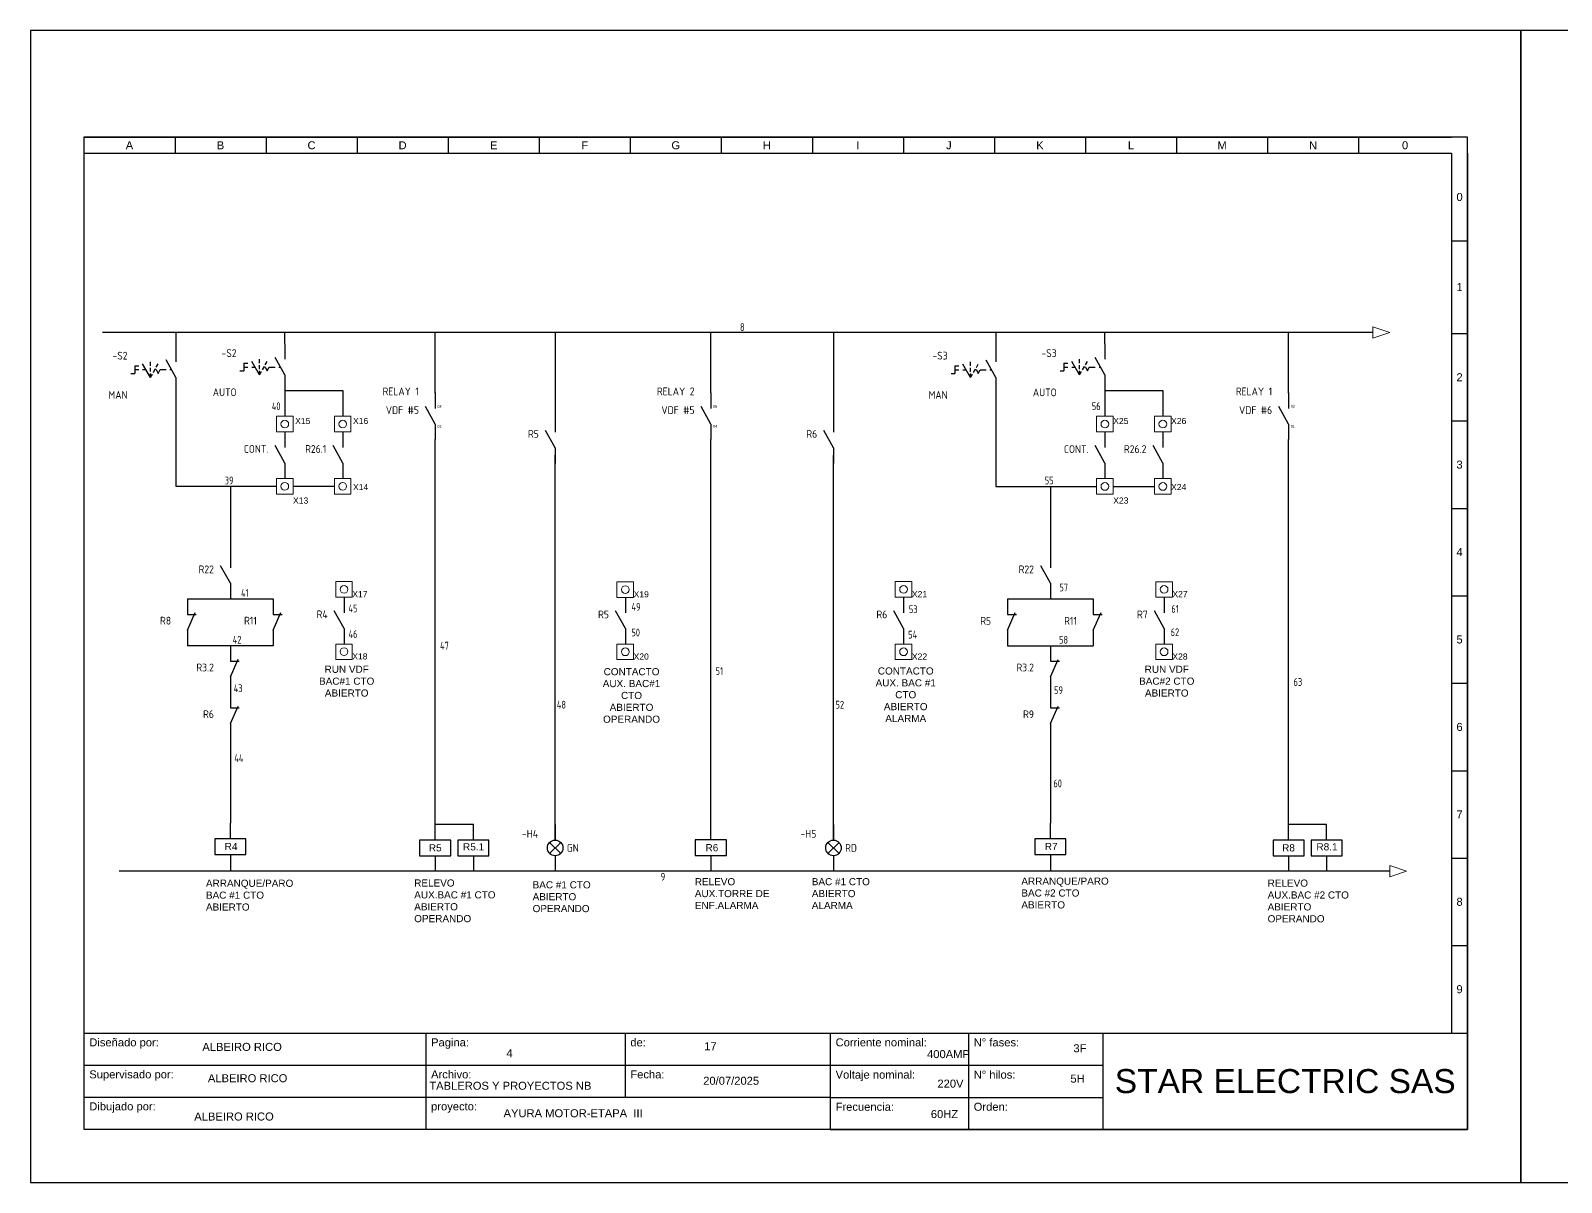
# Model space of a CAD drawing. Header units: millimetres. Extents: x 691 to 18605, y 670 to 10026.
# Drawn here: x 3890 to 4970, y 9213 to 10026 of the extents above; entities that cross this region are included whole.
import ezdxf
from ezdxf.enums import TextEntityAlignment as Align

# ---------------------------------------------------------------- set-up
doc = ezdxf.new("R2010")
doc.units = ezdxf.units.MM
doc.linetypes.add('DASHEDX2', pattern=[1.5, 1, -0.5])
for name, color, linetype in [('-DIAGRAMA', 7, 'Continuous'), ('-Electrico', 5, 'Continuous'), ('DESC', 150, 'Continuous'), ('LOC', 8, 'Continuous'), ('MISC', 7, 'Continuous'), ('SYMS', 7, 'Continuous'), ('TAGS', 150, 'Continuous'), ('WIRENO', 72, 'Continuous'), ('YEL_14_THHN', 2, 'Continuous')]:
    doc.layers.add(name, color=color, linetype=linetype)
doc.styles.get("Standard").update_dxf_attribs({"font": 'arial.ttf'})
doc.styles.add('WD_IEC', font='ISOCP2.shx', dxfattribs={"width": 0.9, "height": 4})

# ---------------------------------------------------------------- blocks, each defined once
blk = doc.blocks.new('*T3')
at = {"color": 0, "linetype": 'ByBlock', "lineweight": -2}
for p, q in [((0, 0), (139.92, 0)), ((0, 0), (0, -18)), ((64.08, 0), (64.08, -18)), ((101.44, 0), (101.44, -12)), ((139.92, 0), (139.92, -18)), ((0, -6), (139.92, -6)), ((0, -12), (139.92, -12)), ((0, -18), (139.92, -18))]:
    blk.add_line(p, q, dxfattribs=at)
at = {"color": 0, "char_height": 1.5, "attachment_point": 1}
for s, insert, width in [('{\\fArial|b0|i0|c162|p34;Diseñado por:}', (1, -1), 62.0824), ('{\\fArial|b0|i0|c162|p34;Pagina:}', (65.08, -1), 35.3574), ('{\\fArial|b0|i0|c162|p34;de}:', (102.44, -1), 36.4813), ('{\\fArial|b0|i0|c162|p34;Supervisado por:}', (1, -7), 62.0824), ('{\\fArial|b0|i0|c162|p34;Archivo:}', (65.08, -7), 35.3574), ('Fecha:', (102.44, -7), 36.4813), ('Dibujado por:', (1, -13), 62.0824), ('{\\fArial|b0|i0|c162|p34;proyecto:}', (65.08, -13), 73.8387)]:
    blk.add_mtext(s, dxfattribs=dict(at, insert=insert, width=width))
blk = doc.blocks.new('*T4')
at = {"color": 0, "linetype": 'ByBlock', "lineweight": -2}
for p, q in [((0, 0), (119.48, 0)), ((0, 0), (0, -18.07)), ((25.89, 0), (25.89, -18.07)), ((51.13, 0), (51.13, -18.07)), ((119.48, 0), (119.48, -18.07)), ((0, -6.05), (51.13, -6.05)), ((0, -12.07), (51.13, -12.07)), ((0, -18.07), (119.48, -18.07))]:
    blk.add_line(p, q, dxfattribs=at)
at = {"color": 0}
for s, insert, char_height, width, attachment_point in [('Corriente nominal:', (1, -1), 1.5, 23.894, 1), ('{\\fArial|b0|i0|c162|p34;N° fases:}', (26.89, -1), 1.5, 23.2313, 1), ('Voltaje nominal:', (1, -7.05), 1.5, 23.894, 1), ('{\\fArial|b0|i0|c162|p34;N° hilos:}', (26.89, -7.05), 1.5, 23.2313, 1), ('{\\fArial|b0|i0|c162|p34;STAR ELECTRIC SAS}', (85.3, -9.04), 4.5, 66.3536, 5), ('Frecuencia:', (1, -13.07), 1.5, 23.894, 1), ('{\\fArial|b0|i0|c162|p34;Orden}:', (26.89, -13.07), 1.5, 23.2313, 1)]:
    blk.add_mtext(s, dxfattribs=dict(at, insert=insert, char_height=char_height, width=width, attachment_point=attachment_point))
blk = doc.blocks.new('CAJETIN')
for p, q in [((0, 185.97), (-259.4, 185.97)), ((-259.4, 185.97), (-259.4, 0.07)), ((-259.4, 185.97), (-2.99, 185.97)), ((-259.4, 185.97), (-259.4, 182.97)), ((-242.33, 185.97), (-242.33, 182.97)), ((-225.26, 185.97), (-225.26, 182.97)), ((-208.19, 185.97), (-208.19, 182.97)), ((-191.12, 185.97), (-191.12, 182.97)), ((-174.05, 185.97), (-174.05, 182.97)), ((-156.98, 185.97), (-156.98, 182.97)), ((-139.91, 185.97), (-139.91, 182.97)), ((-122.84, 185.97), (-122.84, 182.97)), ((-105.77, 185.97), (-105.77, 182.97)), ((-88.7, 185.97), (-88.7, 182.97)), ((-71.64, 185.97), (-71.64, 182.97)), ((-54.57, 185.97), (-54.57, 182.97)), ((-37.5, 185.97), (-37.5, 182.97)), ((-20.43, 185.97), (-20.43, 182.97)), ((0, 0.07), (0, 185.97)), ((-259.4, 182.97), (-2.99, 182.97)), ((-3, 182.97), (-3, 18.07)), ((0, 182.97), (0, 18.07)), ((-3, 166.58), (0, 166.58)), ((-3, 149.19), (0, 149.19)), ((-3, 132.8), (0, 132.8)), ((-3, 116.41), (0, 116.41)), ((-3, 100.02), (0, 100.02)), ((-3, 83.63), (0, 83.63)), ((-3, 67.24), (0, 67.24)), ((-3, 50.85), (0, 50.85)), ((-3, 34.46), (0, 34.46)), ((-3, 18.07), (0, 18.07)), ((-259.4, 0.07), (0, 0.07))]:
    blk.add_line(p, q)
blk.add_lwpolyline([(-269.4, -9.93), (10, -9.93), (10, 205.97), (-269.4, 205.97)], close=True)
for name, p in [('*T3', (-259.4, 18.07)), ('*T4', (-119.48, 18.07))]:
    blk.add_blockref(name, p)
blk.add_text('0', height=1.5).set_placement((-2.08, 174.04))
at = {"char_height": 1.5, "attachment_point": 5}
for s, insert, width in [('A', (-250.87, 184.47), 17.0695), ('B', (-233.8, 184.47), 17.0695), ('C', (-216.73, 184.47), 17.0695), ('D', (-199.66, 184.47), 17.0695), ('E', (-182.59, 184.47), 17.0695), ('F', (-165.52, 184.47), 17.0695), ('G', (-148.45, 184.47), 17.0695), ('H', (-131.38, 184.47), 17.0695), ('I', (-114.31, 184.47), 17.0695), ('J', (-97.24, 184.47), 17.0695), ('K', (-80.17, 184.47), 17.0695), ('L', (-63.1, 184.47), 17.0695), ('M', (-46.03, 184.47), 17.0695), ('N', (-28.96, 184.47), 17.0695), ('0', (-11.71, 184.47), 17.4362), ('1', (-1.5, 157.89), 3), ('2', (-1.5, 141), 3), ('3', (-1.5, 124.61), 3), ('4', (-1.5, 108.22), 3), ('5', (-1.5, 91.83), 3), ('6', (-1.5, 75.44), 3), ('7', (-1.5, 59.05), 3), ('8', (-1.5, 42.66), 3), ('9', (-1.5, 26.27), 3)]:
    blk.add_mtext(s, dxfattribs=dict(at, insert=insert, width=width))
for tag, p in [('DISEÑADO_POR', (-230.86, 14.78)), ('SUPERVISADO_POR', (-229.59, 8.32)), ('DIBUJADO_POR', (-231.25, 2.42))]:
    blk.add_attdef(tag, text='', height=1.5).set_placement(p, align=Align.MIDDLE)
for tag, p in [('PAGINA', (-180.19, 13.54)), ('DE', (-143.12, 14.83)), ('A', (-97.02, 13.49)), ('F', (-73.9, 14.47)), ('ARCHIVO', (-179.45, 8.2)), ('FECHA', (-143.31, 8.38)), ('V', (-96.96, 8.58)), ('H', (-74.46, 8.76)), ('PROYECTO', (-180.75, 3.04)), ('HZ', (-98.06, 2.87)), ('OR', (-74.83, 2.5))]:
    blk.add_attdef(tag, p, '', height=1.5)
blk = doc.blocks.new('VSS113')
for p, q in [((0, 7.5), (0, 2.5)), ((-13.12, 1.25), (-11.88, 1.25)), ((-13.12, 1.25), (-13.12, -1.25)), ((-13.12, 0), (-11.88, 0)), ((-8.12, -2.5), (-10.62, 1.83)), ((-10.62, 0), (-9.57, 0)), ((-8.12, 1.25), (-8.12, 2.5)), ((-8.12, -0.63), (-8.12, 0.62)), ((-7.19, -0.88), (-6.56, 0.21)), ((-6.25, 0), (-6.68, 0)), ((-6.25, 0.75), (-5.62, 1.83)), ((-6.25, 0), (-5.62, -1.25)), ((-5.62, -1.25), (-5, 0)), ((-5, 0), (-3.12, 0)), ((0, -2.5), (-3.12, 3.12)), ((-1.88, 0), (-1.39, 0)), ((-14.38, -1.25), (-13.12, -1.25)), ((-8.12, -2.5), (-8.12, -1.25)), ((-8.12, -2.5), (-7.5, -1.42)), ((0, -2.5), (0, -7.5))]:
    blk.add_line(p, q)
at = {"style": 'WD_IEC'}
for tag, p in [('INST', (-15.5, 9.25)), ('TAG1', (-15.5, 3.25)), ('LOC', (-15.5, 6.25)), ('DESC1', (-15.5, -9.35)), ('DESC3', (-15.5, -15.35)), ('DESC2', (-15.5, -12.35))]:
    blk.add_attdef(tag, text='', height=2.5, dxfattribs=at).set_placement(p, align=Align.RIGHT)
at = {"style": 'WD_IEC', "flags": 8}
for tag, p in [('POS1', (-10.62, 3.5)), ('POS2', (-8.12, 3.5)), ('POS3', (-5.62, 3.5))]:
    blk.add_attdef(tag, text='', height=2, rotation=90, dxfattribs=at).set_placement(p, align=Align.MIDDLE_LEFT)
at = {"style": 'WD_IEC'}
blk.add_attdef('TERM01', text='', height=2, rotation=90, dxfattribs=at).set_placement((-1, 7.5), align=Align.RIGHT)
at = {"style": 'WD_IEC', "flags": 1}
for tag, p, height in [('X2TERM01', (0, 7.5), 0.32), ('CONTACT', (0.5, 4.5), 1), ('X1LINK', (0, 0), 0.32), ('COMMON', (1.75, 3.25), 1), ('X8TERM02', (0, -7.5), 0.32), ('ASSYCODE', (1, -9), 1), ('FAMILY', (1, -10.5), 1), ('CATDESC', (1, -12), 1)]:
    blk.add_attdef(tag, p, '', height=height, dxfattribs=at)
at = {"style": 'WD_IEC', "flags": 9}
for tag, p in [('MFG', (-16, -0.25)), ('CAT', (-16, -2.75))]:
    blk.add_attdef(tag, text='', height=1.5, dxfattribs=at).set_placement(p, align=Align.RIGHT)
at = {"style": 'WD_IEC'}
blk.add_attdef('TERM02', (-1, -7.5), '', height=2, rotation=90, dxfattribs=at)
at = {"lineweight": 15, "style": 'WD_IEC'}
blk.add_attdef('XREF', text='', height=2.5, dxfattribs=at).set_placement((-15.5, -6.35), align=Align.RIGHT)
blk.add_attdef('STATE', (1.25, -6.35), '', height=2.5, dxfattribs=at)
blk = doc.blocks.new('WD_WNV')
at = {"linetype": 'Continuous', "style": 'WD_IEC', "width": 0.8}
blk.add_attdef('WIRENO', text='', height=2.5, dxfattribs=at).set_placement((-1.6, 0), align=Align.MIDDLE_RIGHT)
at = {"style": 'WD_IEC', "flags": 1}
for tag, p in [('W08USER', (-1, 0.375)), ('W04USER', (-1, 0.875)), ('W05USER', (-1, 0.75)), ('W09USER', (-1, 0.25)), ('W03USER', (-1, 1)), ('W06USER', (-1, 0.625)), ('W07USER', (-1, 0.5)), ('W02USER', (-1, 1.125)), ('W01USER', (-1, 1.25)), ('W10USER', (-1, 0.125))]:
    blk.add_attdef(tag, text='', height=0.08, dxfattribs=at).set_placement(p, align=Align.CENTER)
blk = doc.blocks.new('VCR21')
for p, q in [((0, 7.5), (0, 2.5)), ((0, -2.5), (-3.12, 3.12)), ((0, -2.5), (0, -7.5))]:
    blk.add_line(p, q)
at = {"style": 'WD_IEC'}
for tag, p in [('INST', (-5.25, 6.75)), ('LOC', (-5.25, 3.75)), ('TAG2', (-5.25, 0.75)), ('DESC1', (-5.25, -6.75)), ('XREF', (-5.25, -3.75)), ('DESC2', (-5.25, -9.75)), ('DESC3', (-5.25, -12.75))]:
    blk.add_attdef(tag, text='', height=2.5, dxfattribs=at).set_placement(p, align=Align.RIGHT)
blk.add_attdef('TERM01', text='', height=2, rotation=90, dxfattribs=at).set_placement((-1, 7.5), align=Align.RIGHT)
at = {"style": 'WD_IEC', "flags": 1}
for tag, p, height in [('X2TERM01', (0, 7.5), 0.32), ('X4LINK', (-2.75, 0), 0.32), ('X1LINK', (-0.5, 0), 0.32), ('CONTACT', (4, -3.5), 1), ('FAMILY', (4, -5), 1), ('COMMON', (5.25, -4.75), 1), ('X8TERM02', (0, -7.5), 0.32)]:
    blk.add_attdef(tag, p, '', height=height, dxfattribs=at)
at = {"style": 'WD_IEC'}
blk.add_attdef('TERM02', (-1, -7.5), '', height=2, rotation=90, dxfattribs=at)
blk = doc.blocks.new('VCR22')
for p, q in [((0, 7.5), (0, 2.5)), ((0, -2.5), (2.5, 3.12)), ((0, 2.5), (2.87, 2.5)), ((0, -2.5), (0, -7.5))]:
    blk.add_line(p, q)
at = {"style": 'WD_IEC'}
for tag, p in [('INST', (-5.25, 5.25)), ('TAG2', (-5.25, -0.75)), ('LOC', (-5.25, 2.25)), ('DESC1', (-5.25, -6.75)), ('XREF', (-5.25, -3.75)), ('DESC2', (-5.25, -9.75)), ('DESC3', (-5.25, -12.75))]:
    blk.add_attdef(tag, text='', height=2.5, dxfattribs=at).set_placement(p, align=Align.RIGHT)
blk.add_attdef('TERM01', text='', height=2, rotation=90, dxfattribs=at).set_placement((-1, 7.5), align=Align.RIGHT)
at = {"style": 'WD_IEC', "flags": 1}
for tag, p, height in [('X2TERM01', (0, 7.5), 0.32), ('X4LINK', (-0.55, 0), 0.32), ('X1LINK', (1.92, 0), 0.32), ('CONTACT', (4, -3.5), 1), ('FAMILY', (4, -5), 1), ('COMMON', (5.25, -4.75), 1), ('X8TERM02', (0, -7.5), 0.32)]:
    blk.add_attdef(tag, p, '', height=height, dxfattribs=at)
at = {"style": 'WD_IEC'}
blk.add_attdef('TERM02', (-1, -7.5), '', height=2, rotation=90, dxfattribs=at)
blk = doc.blocks.new('VMS1')
for p, q in [((0, 2.5), (0, 7.5)), ((0, -2.5), (0, -7.5))]:
    blk.add_line(p, q)
blk.add_lwpolyline([(-5, 2.5), (-5, -2.5), (5, -2.5), (5, 2.5)], close=True)
at = {"style": 'WD_IEC'}
for tag, p in [('INST', (-5.25, 10.5)), ('LOC', (-5.25, 7.5)), ('TAG1', (-5.25, 4.5)), ('DESC1', (-5.25, -6.85)), ('DESC2', (-5.25, -9.85)), ('DESC3', (-5.25, -12.85))]:
    blk.add_attdef(tag, text='', height=2.5, dxfattribs=at).set_placement(p, align=Align.RIGHT)
blk.add_attdef('TERM01', text='', height=2, rotation=90, dxfattribs=at).set_placement((-1, 7.5), align=Align.RIGHT)
at = {"style": 'WD_IEC', "flags": 1}
for tag, p, height in [('X2TERM01', (0, 7.5), 0.32), ('X4LINK', (-5, 0), 0.32), ('X1LINK', (5, 0), 0.32), ('ASSYCODE', (1, -4), 1), ('FAMILY', (1, -5.5), 1), ('X8TERM02', (0, -7.5), 0.32), ('CATDESC', (1, -7), 1)]:
    blk.add_attdef(tag, p, '', height=height, dxfattribs=at)
at = {"style": 'WD_IEC', "flags": 9}
for tag, p in [('MFG', (-6, 1)), ('CAT', (-6, -1.5))]:
    blk.add_attdef(tag, text='', height=1.5, dxfattribs=at).set_placement(p, align=Align.RIGHT)
at = {"style": 'WD_IEC'}
blk.add_attdef('TERM02', (-1, -7.5), '', height=2, rotation=90, dxfattribs=at)
at = {"lineweight": 9, "style": 'WD_IEC'}
for tag, p in [('NO', (-5.5, -16.5)), ('NC', (-5.5, -19.5))]:
    blk.add_attdef(tag, text='', height=2.5, dxfattribs=at).set_placement(p, align=Align.TOP_RIGHT)
for tag, p in [('XREFNO', (-4, -16.5)), ('XREFNC', (-4, -19.5))]:
    blk.add_attdef(tag, text='', height=2.5, dxfattribs=at).set_placement(p, align=Align.TOP_LEFT)
blk = doc.blocks.new('VLT1G')
for p, q in [((0, 7.5), (0, 2.5)), ((-1.77, -1.77), (1.77, 1.77)), ((1.77, -1.77), (-1.77, 1.77)), ((0, -2.5), (0, -7.5))]:
    blk.add_line(p, q)
blk.add_circle((0, 0), 2.5)
at = {"style": 'WD_IEC'}
for tag, p in [('INST', (-5.5, 10.25)), ('TAG1', (-5.5, 3.25)), ('LOC', (-5.5, 6.75)), ('DESC1', (-5.5, -6.35)), ('DESC2', (-5.5, -9.85)), ('DESC3', (-5.5, -13.35))]:
    blk.add_attdef(tag, text='', height=2.5, dxfattribs=at).set_placement(p, align=Align.RIGHT)
blk.add_attdef('TERM01', text='', height=2, rotation=90, dxfattribs=at).set_placement((-1, 7.5), align=Align.RIGHT)
at = {"style": 'WD_IEC', "flags": 1}
for tag, p, height in [('X2TERM01', (0, 7.5), 0.32), ('X4LINK', (-3, 0), 0.32), ('X1LINK', (3, 0), 0.32), ('ASSYCODE', (1, -4), 1), ('FAMILY', (1, -5.5), 1), ('X8TERM02', (0, -7.5), 0.32), ('CATDESC', (1, -7), 1)]:
    blk.add_attdef(tag, p, '', height=height, dxfattribs=at)
at = {"style": 'WD_IEC', "flags": 9}
for tag, p in [('MFG', (-6, -0.25)), ('CAT', (-6, -2.75))]:
    blk.add_attdef(tag, text='', height=1.5, dxfattribs=at).set_placement(p, align=Align.RIGHT)
at = {"style": 'WD_IEC'}
blk.add_attdef('TERM02', (-1, -7.5), '', height=2, rotation=90, dxfattribs=at)
at = {"lineweight": 13, "style": 'WD_IEC'}
blk.add_attdef('COLOR', text='', height=2.5, dxfattribs=at).set_placement((3.75, 0), align=Align.MIDDLE_LEFT)
at = {"lineweight": 15, "style": 'WD_IEC'}
for tag, p in [('WDTAGALT', (-5.5, -21)), ('XREF', (-5.5, -18))]:
    blk.add_attdef(tag, text='', height=2.5, dxfattribs=at).set_placement(p, align=Align.RIGHT)

msp = doc.modelspace()

# ---------------------------------------------------------------- linework, layer by layer
at = {"layer": '-DIAGRAMA', "color": 0, "lineweight": 0}
for centre in [(4069.2, 9748.2), (4110.1, 9748.2), (4647.6, 9748.2), (4688.5, 9748.2), (4069.2, 9704.3), (4110.1, 9704.3), (4647.6, 9704.2), (4688.5, 9704.2), (4111, 9631.6), (4309.4, 9631.5), (4505.6, 9631.6), (4689.4, 9631.6), (4111, 9587.7), (4309.4, 9587.6), (4505.6, 9587.6), (4689.4, 9587.6)]:
    msp.add_circle(centre, 2.72, dxfattribs=at)
at = {"layer": '-Electrico', "color": 0, "lineweight": 0, "ltscale": 0.08}
for points in [[(4063.4, 9753.7), (4075, 9753.7), (4075, 9742.7), (4063.4, 9742.7)], [(4104.2, 9753.7), (4115.9, 9753.7), (4115.9, 9742.7), (4104.2, 9742.7)], [(4641.8, 9753.7), (4653.5, 9753.7), (4653.5, 9742.7), (4641.8, 9742.7)], [(4682.6, 9753.7), (4694.3, 9753.7), (4694.3, 9742.7), (4682.6, 9742.7)], [(4063.4, 9709.8), (4075, 9709.8), (4075, 9698.8), (4063.4, 9698.8)], [(4104.2, 9709.8), (4115.9, 9709.8), (4115.9, 9698.8), (4104.2, 9698.8)], [(4641.8, 9709.7), (4653.5, 9709.7), (4653.5, 9698.7), (4641.8, 9698.7)], [(4682.6, 9709.7), (4694.3, 9709.7), (4694.3, 9698.7), (4682.6, 9698.7)], [(4105.2, 9637.1), (4116.8, 9637.1), (4116.8, 9626.1), (4105.2, 9626.1)], [(4303.5, 9637), (4315.2, 9637), (4315.2, 9626), (4303.5, 9626)], [(4499.8, 9637.1), (4511.5, 9637.1), (4511.5, 9626.1), (4499.8, 9626.1)], [(4683.6, 9637), (4695.2, 9637), (4695.2, 9626.1), (4683.6, 9626.1)], [(4105.2, 9593.1), (4116.8, 9593.1), (4116.8, 9582.2), (4105.2, 9582.2)], [(4303.5, 9593.1), (4315.2, 9593.1), (4315.2, 9582.1), (4303.5, 9582.1)], [(4499.8, 9593.1), (4511.5, 9593.1), (4511.5, 9582.1), (4499.8, 9582.1)], [(4683.6, 9593.1), (4695.2, 9593.1), (4695.2, 9582.1), (4683.6, 9582.1)]]:
    msp.add_lwpolyline(points, close=True, dxfattribs=at)
at = {"color": 0, "linetype": 'Continuous', "lineweight": 0}
for p, q in [((4836.7, 9816.7), (4836.7, 9812.8)), ((4848.6, 9812.8), (4836.7, 9816.7)), ((4836.7, 9812.8), (4836.7, 9808.8)), ((4836.7, 9808.8), (4848.6, 9812.8)), ((4848.5, 9436.8), (4848.5, 9432.8)), ((4860.3, 9432.8), (4848.5, 9436.8)), ((4848.5, 9432.8), (4848.5, 9428.8)), ((4848.5, 9428.8), (4860.3, 9432.8))]:
    msp.add_line(p, q, dxfattribs=at)
at = {"color": 0}
for p, q in [((4175.3, 9770.1), (4175.3, 9812.8)), ((4259.9, 9812.8), (4259.9, 9753.3)), ((4369.7, 9770.2), (4369.7, 9812.8)), ((4456.2, 9812.8), (4456.2, 9753.4)), ((4777.2, 9770.1), (4777.2, 9812.8)), ((4069.2, 9771.9), (4069.2, 9753.7)), ((4069.2, 9771.9), (4110.1, 9771.9)), ((4110.1, 9771.9), (4110.1, 9753.7)), ((4647.6, 9771.9), (4647.6, 9753.7)), ((4647.6, 9771.9), (4688.5, 9771.9)), ((4688.5, 9771.9), (4688.5, 9753.7)), ((3992.3, 9770.1), (3992.3, 9704.3)), ((4570.7, 9770.1), (4570.7, 9704.2)), ((4175.3, 9465.8), (4175.3, 9737.2)), ((4369.7, 9465.8), (4369.7, 9737.2)), ((4777.2, 9465.8), (4777.2, 9737.2)), ((4259.9, 9454.8), (4259.9, 9726.2)), ((4456.2, 9454.8), (4456.2, 9726.2)), ((3992.3, 9704.3), (4063.4, 9704.3)), ((4030.8, 9704.3), (4030.8, 9657.9)), ((4075, 9704.3), (4104.2, 9704.3)), ((4570.7, 9704.2), (4641.8, 9704.2)), ((4609.2, 9704.2), (4609.2, 9657.8)), ((4653.5, 9704.2), (4682.6, 9704.2)), ((4000.5, 9624.9), (4061, 9624.9)), ((4578.9, 9624.9), (4639.4, 9624.9)), ((4000.5, 9592), (4061, 9592)), ((4578.9, 9591.9), (4639.4, 9591.9)), ((4030.8, 9526), (4030.8, 9466.7)), ((4609.2, 9526), (4609.2, 9466.7)), ((4202.2, 9465.8), (4175.3, 9465.8)), ((4804, 9465.8), (4777.2, 9465.8))]:
    msp.add_line(p, q, dxfattribs=at)
at = {"layer": 'YEL_14_THHN', "color": 0}
for p, q in [((4836.7, 9812.8), (3940.6, 9812.8)), ((3992.3, 9812.8), (3992.3, 9803.1)), ((4069.2, 9804.9), (4069.2, 9812.8)), ((4570.7, 9812.8), (4570.7, 9803)), ((4647.6, 9804.8), (4647.6, 9812.8)), ((4848.5, 9432.8), (3952.3, 9432.9))]:
    msp.add_line(p, q, dxfattribs=at)

# ---------------------------------------------------------------- block references
at = {"color": 0}
ref = msp.add_blockref('CAJETIN', (4903.4, 9250.8), dxfattribs=dict(at, xscale=3.761929394681115, yscale=3.761929394681115, zscale=3.761929394681115))
ref.add_attrib('5H', '5H', (4623.3, 9283.8), dxfattribs={"height": 5.64})
ref.add_attrib('3F', '3F', (4625.4, 9305.2), dxfattribs={"height": 5.64})
ref.add_attrib('HZ', '60HZ', dxfattribs={"height": 5.64}).set_placement((4534.5, 9261.6), align=Align.MIDDLE)
ref.add_attrib('V', '220V', dxfattribs={"height": 5.64}).set_placement((4538.7, 9283.1), align=Align.MIDDLE)
ref.add_attrib('A', '400AMP', dxfattribs={"height": 5.64}).set_placement((4537.3, 9303.9), align=Align.MIDDLE)
ref.add_attrib('PROYECTO', 'AYURA MOTOR-ETAPA  III', dxfattribs={"height": 5.643}).set_placement((4223.5, 9262.2), align=Align.MIDDLE_LEFT)
ref.add_attrib('ARCHIVO', 'TABLEROS Y PROYECTOS NB', dxfattribs={"height": 5.643}).set_placement((4228.3, 9281.6), align=Align.MIDDLE)
ref.add_attrib('DE', '17', (4365, 9306.6), dxfattribs={"height": 5.64})
ref.add_attrib('PAGINA', '4', (4225.5, 9301.7), dxfattribs={"height": 5.64})
ref.add_attrib('FECHA', '20/07/2025', (4364.3, 9282.3), dxfattribs={"height": 5.64})
ref.add_attrib('DIBUJADO_POR', 'ALBEIRO RICO', dxfattribs={"height": 5.643}).set_placement((4033.4, 9259.9), align=Align.MIDDLE)
ref.add_attrib('SUPERVISADO_POR', 'ALBEIRO RICO', dxfattribs={"height": 5.643}).set_placement((4043, 9286.9), align=Align.MIDDLE)
ref.add_attrib('DISEÑADO_POR', 'ALBEIRO RICO', dxfattribs={"height": 5.643}).set_placement((4039.1, 9309), align=Align.MIDDLE)
ref = msp.add_blockref('CAJETIN', (5954.5, 9250.8), dxfattribs=dict(at, xscale=3.761929394681115, yscale=3.761929394681115, zscale=3.761929394681115))
ref.add_attrib('5H', '5H', (5674.4, 9283.8), dxfattribs={"height": 5.64})
ref.add_attrib('3F', '3F', (5676.5, 9305.2), dxfattribs={"height": 5.64})
ref.add_attrib('HZ', '60HZ', dxfattribs={"height": 5.64}).set_placement((5585.6, 9261.6), align=Align.MIDDLE)
ref.add_attrib('V', '220V', dxfattribs={"height": 5.64}).set_placement((5589.7, 9283.1), align=Align.MIDDLE)
ref.add_attrib('A', '400AMP', dxfattribs={"height": 5.64}).set_placement((5588.4, 9303.9), align=Align.MIDDLE)
ref.add_attrib('PROYECTO', 'AYURA MOTOR-ETAPA  III', dxfattribs={"height": 5.643}).set_placement((5274.5, 9262.2), align=Align.MIDDLE_LEFT)
ref.add_attrib('ARCHIVO', 'TABLEROS Y PROYECTOS NB', dxfattribs={"height": 5.643}).set_placement((5279.4, 9281.6), align=Align.MIDDLE)
ref.add_attrib('DE', '17', (5416.1, 9306.6), dxfattribs={"height": 5.64})
ref.add_attrib('PAGINA', '5', (5276.6, 9301.7), dxfattribs={"height": 5.64})
ref.add_attrib('FECHA', '20/07/2025', (5415.4, 9282.3), dxfattribs={"height": 5.64})
ref.add_attrib('DIBUJADO_POR', 'ALBEIRO RICO', dxfattribs={"height": 5.643}).set_placement((5084.5, 9259.9), align=Align.MIDDLE)
ref.add_attrib('SUPERVISADO_POR', 'ALBEIRO RICO', dxfattribs={"height": 5.643}).set_placement((5094.1, 9286.9), align=Align.MIDDLE)
ref.add_attrib('DISEÑADO_POR', 'ALBEIRO RICO', dxfattribs={"height": 5.643}).set_placement((5090.2, 9309), align=Align.MIDDLE)
at = {"layer": 'SYMS', "color": 0}
ref = msp.add_blockref('VSS113', (4069.2, 9788.4), dxfattribs=dict(at, xscale=2.197145441597592, yscale=2.197145441597592, zscale=2.197145441597592))
ref.add_attrib('DESC1', 'AUTO', dxfattribs={"layer": 'DESC', "height": 5.49, "style": 'WD_IEC'}).set_placement((4035.2, 9767.9), align=Align.RIGHT)
ref.add_attrib('TAG1', '-S2', dxfattribs={"layer": 'TAGS', "height": 5.49, "style": 'WD_IEC'}).set_placement((4035.2, 9795.5), align=Align.RIGHT)
ref = msp.add_blockref('VSS113', (4647.6, 9788.4), dxfattribs=dict(at, xscale=2.197145441597592, yscale=2.197145441597592, zscale=2.197145441597592))
ref.add_attrib('DESC1', 'AUTO', dxfattribs={"layer": 'DESC', "height": 5.49, "style": 'WD_IEC'}).set_placement((4613.6, 9767.8), align=Align.RIGHT)
ref.add_attrib('TAG1', '-S3', dxfattribs={"layer": 'TAGS', "height": 5.49, "style": 'WD_IEC'}).set_placement((4613.6, 9795.5), align=Align.RIGHT)
ref = msp.add_blockref('VSS113', (3992.3, 9786.6), dxfattribs=dict(at, xscale=2.197145441597592, yscale=2.197145441597592, zscale=2.197145441597592))
ref.add_attrib('DESC1', 'MAN', dxfattribs={"layer": 'DESC', "height": 5.49, "style": 'WD_IEC'}).set_placement((3958.3, 9766), align=Align.RIGHT)
ref.add_attrib('TAG1', '-S2', dxfattribs={"layer": 'TAGS', "height": 5.49, "style": 'WD_IEC'}).set_placement((3958.3, 9793.7), align=Align.RIGHT)
ref = msp.add_blockref('VSS113', (4570.7, 9786.5), dxfattribs=dict(at, xscale=2.197145441597592, yscale=2.197145441597592, zscale=2.197145441597592))
ref.add_attrib('DESC1', 'MAN', dxfattribs={"layer": 'DESC', "height": 5.49, "style": 'WD_IEC'}).set_placement((4536.7, 9766), align=Align.RIGHT)
ref.add_attrib('TAG1', '-S3', dxfattribs={"layer": 'TAGS', "height": 5.49, "style": 'WD_IEC'}).set_placement((4536.7, 9793.7), align=Align.RIGHT)
ref = msp.add_blockref('VCR21', (4175.3, 9753.7), dxfattribs=dict(at, xscale=2.197145441597592, yscale=2.197145441597592, zscale=2.197145441597592))
ref.add_attrib('INST', 'RELAY 1', dxfattribs={"layer": 'LOC', "height": 5.49, "style": 'WD_IEC'}).set_placement((4163.8, 9768.5), align=Align.RIGHT)
ref.add_attrib('TAG2', 'VDF #5', dxfattribs={"layer": 'TAGS', "height": 5.49, "style": 'WD_IEC'}).set_placement((4163.8, 9755.3), align=Align.RIGHT)
ref = msp.add_blockref('VCR21', (4369.7, 9753.7), dxfattribs=dict(at, xscale=2.197145441597592, yscale=2.197145441597592, zscale=2.197145441597592))
ref.add_attrib('INST', 'RELAY 2', dxfattribs={"layer": 'LOC', "height": 5.49, "style": 'WD_IEC'}).set_placement((4358.2, 9768.5), align=Align.RIGHT)
ref.add_attrib('TAG2', 'VDF #5', dxfattribs={"layer": 'TAGS', "height": 5.49, "style": 'WD_IEC'}).set_placement((4358.2, 9755.3), align=Align.RIGHT)
ref = msp.add_blockref('VCR21', (4777.2, 9753.7), dxfattribs=dict(at, xscale=2.197145441597592, yscale=2.197145441597592, zscale=2.197145441597592))
ref.add_attrib('INST', 'RELAY 1', dxfattribs={"layer": 'LOC', "height": 5.49, "style": 'WD_IEC'}).set_placement((4765.6, 9768.5), align=Align.RIGHT)
ref.add_attrib('TAG2', 'VDF #6', dxfattribs={"layer": 'TAGS', "height": 5.49, "style": 'WD_IEC'}).set_placement((4765.6, 9755.3), align=Align.RIGHT)
ref = msp.add_blockref('VCR21', (4259.9, 9736.9), dxfattribs=dict(at, xscale=2.197145441597592, yscale=2.197145441597592, zscale=2.197145441597592))
ref.add_attrib('TAG2', 'R5', dxfattribs={"layer": 'TAGS', "height": 5.49, "style": 'WD_IEC'}).set_placement((4248.4, 9738.5), align=Align.RIGHT)
ref = msp.add_blockref('VCR21', (4456.2, 9736.9), dxfattribs=dict(at, xscale=2.197145441597592, yscale=2.197145441597592, zscale=2.197145441597592))
ref.add_attrib('TAG2', 'R6', dxfattribs={"layer": 'TAGS', "height": 5.49, "style": 'WD_IEC'}).set_placement((4444.7, 9738.5), align=Align.RIGHT)
ref = msp.add_blockref('VCR21', (4069.2, 9726.2), dxfattribs=dict(at, xscale=2.197145441597592, yscale=2.197145441597592, zscale=2.197145441597592))
ref.add_attrib('TAG2', 'CONT.', dxfattribs={"layer": 'TAGS', "height": 5.49, "style": 'WD_IEC'}).set_placement((4057.7, 9727.9), align=Align.RIGHT)
ref = msp.add_blockref('VCR21', (4110.1, 9726.2), dxfattribs=dict(at, xscale=2.197145441597592, yscale=2.197145441597592, zscale=2.197145441597592))
ref.add_attrib('TAG2', 'R26.1', dxfattribs={"layer": 'TAGS', "height": 5.49, "style": 'WD_IEC'}).set_placement((4098.5, 9727.9), align=Align.RIGHT)
ref = msp.add_blockref('VCR21', (4647.6, 9726.2), dxfattribs=dict(at, xscale=2.197145441597592, yscale=2.197145441597592, zscale=2.197145441597592))
ref.add_attrib('TAG2', 'CONT.', dxfattribs={"layer": 'TAGS', "height": 5.49, "style": 'WD_IEC'}).set_placement((4636.1, 9727.8), align=Align.RIGHT)
ref = msp.add_blockref('VCR21', (4688.5, 9726.2), dxfattribs=dict(at, xscale=2.197145441597592, yscale=2.197145441597592, zscale=2.197145441597592))
ref.add_attrib('TAG2', 'R26.2', dxfattribs={"layer": 'TAGS', "height": 5.49, "style": 'WD_IEC'}).set_placement((4676.9, 9727.8), align=Align.RIGHT)
ref = msp.add_blockref('VCR21', (4030.8, 9641.4), dxfattribs=dict(at, xscale=2.197145441597592, yscale=2.197145441597592, zscale=2.197145441597592))
ref.add_attrib('TAG2', 'R22', dxfattribs={"layer": 'TAGS', "height": 5.49, "style": 'WD_IEC'}).set_placement((4019.2, 9643), align=Align.RIGHT)
ref = msp.add_blockref('VCR21', (4609.2, 9641.4), dxfattribs=dict(at, xscale=2.197145441597592, yscale=2.197145441597592, zscale=2.197145441597592))
ref.add_attrib('TAG2', 'R22', dxfattribs={"layer": 'TAGS', "height": 5.49, "style": 'WD_IEC'}).set_placement((4597.6, 9643), align=Align.RIGHT)
ref = msp.add_blockref('VCR22', (4000.5, 9608.4), dxfattribs=dict(at, xscale=2.197145441597592, yscale=2.197145441597592, zscale=2.197145441597592))
ref.add_attrib('TAG2', 'R8', dxfattribs={"layer": 'TAGS', "height": 5.49, "style": 'WD_IEC'}).set_placement((3989, 9606.8), align=Align.RIGHT)
ref = msp.add_blockref('VCR22', (4061, 9608.4), dxfattribs=dict(at, xscale=2.197145441597592, yscale=2.197145441597592, zscale=2.197145441597592))
ref.add_attrib('TAG2', 'R11', dxfattribs={"layer": 'TAGS', "height": 5.49, "style": 'WD_IEC'}).set_placement((4049.5, 9606.8), align=Align.RIGHT)
ref = msp.add_blockref('VCR21', (4111, 9609.6), dxfattribs=dict(at, xscale=2.197145441597592, yscale=2.197145441597592, zscale=2.197145441597592))
ref.add_attrib('TAG2', 'R4', dxfattribs={"layer": 'TAGS', "height": 5.49, "style": 'WD_IEC'}).set_placement((4099.4, 9611.3), align=Align.RIGHT)
ref = msp.add_blockref('VCR21', (4309.4, 9609.6), dxfattribs=dict(at, xscale=2.197145441597592, yscale=2.197145441597592, zscale=2.197145441597592))
ref.add_attrib('TAG2', 'R5', dxfattribs={"layer": 'TAGS', "height": 5.49, "style": 'WD_IEC'}).set_placement((4297.8, 9611.2), align=Align.RIGHT)
ref = msp.add_blockref('VCR21', (4505.6, 9609.6), dxfattribs=dict(at, xscale=2.197145441597592, yscale=2.197145441597592, zscale=2.197145441597592))
ref.add_attrib('TAG2', 'R6', dxfattribs={"layer": 'TAGS', "height": 5.49, "style": 'WD_IEC'}).set_placement((4494.1, 9611.2), align=Align.RIGHT)
ref = msp.add_blockref('VCR22', (4578.9, 9608.4), dxfattribs=dict(at, xscale=2.197145441597592, yscale=2.197145441597592, zscale=2.197145441597592))
ref.add_attrib('TAG2', 'R5', dxfattribs={"layer": 'TAGS', "height": 5.49, "style": 'WD_IEC'}).set_placement((4567.4, 9606.7), align=Align.RIGHT)
ref = msp.add_blockref('VCR22', (4639.4, 9608.4), dxfattribs=dict(at, xscale=2.197145441597592, yscale=2.197145441597592, zscale=2.197145441597592))
ref.add_attrib('TAG2', 'R11', dxfattribs={"layer": 'TAGS', "height": 5.49, "style": 'WD_IEC'}).set_placement((4627.9, 9606.7), align=Align.RIGHT)
ref = msp.add_blockref('VCR21', (4689.4, 9609.6), dxfattribs=dict(at, xscale=2.197145441597592, yscale=2.197145441597592, zscale=2.197145441597592))
ref.add_attrib('TAG2', 'R7', dxfattribs={"layer": 'TAGS', "height": 5.49, "style": 'WD_IEC'}).set_placement((4677.8, 9611.2), align=Align.RIGHT)
ref = msp.add_blockref('VCR22', (4030.8, 9575.5), dxfattribs=dict(at, xscale=2.197145441597592, yscale=2.197145441597592, zscale=2.197145441597592))
ref.add_attrib('TAG2', 'R3.2', dxfattribs={"layer": 'TAGS', "height": 5.49, "style": 'WD_IEC'}).set_placement((4019.2, 9573.8), align=Align.RIGHT)
ref = msp.add_blockref('VCR22', (4609.2, 9575.4), dxfattribs=dict(at, xscale=2.197145441597592, yscale=2.197145441597592, zscale=2.197145441597592))
ref.add_attrib('TAG2', 'R3.2', dxfattribs={"layer": 'TAGS', "height": 5.49, "style": 'WD_IEC'}).set_placement((4597.6, 9573.8), align=Align.RIGHT)
ref = msp.add_blockref('VCR22', (4030.8, 9542.5), dxfattribs=dict(at, xscale=2.197145441597592, yscale=2.197145441597592, zscale=2.197145441597592))
ref.add_attrib('TAG2', 'R6', dxfattribs={"layer": 'TAGS', "height": 5.49, "style": 'WD_IEC'}).set_placement((4019.2, 9540.9), align=Align.RIGHT)
ref = msp.add_blockref('VCR22', (4609.2, 9542.5), dxfattribs=dict(at, xscale=2.197145441597592, yscale=2.197145441597592, zscale=2.197145441597592))
ref.add_attrib('TAG2', 'R9', dxfattribs={"layer": 'TAGS', "height": 5.49, "style": 'WD_IEC'}).set_placement((4597.6, 9540.8), align=Align.RIGHT)
at = {"layer": 'SYMS', "color": 0, "xscale": 2.197145441597592, "yscale": 2.197145441597592, "zscale": 2.197145441597592}
for p in [(4030.8, 9450.2), (4175.3, 9449.3), (4202.2, 9449.3), (4369.7, 9449.4), (4609.2, 9450.2), (4777.2, 9449.3), (4804, 9449.3)]:
    msp.add_blockref('VMS1', p, dxfattribs=at)
at = {"layer": 'SYMS', "color": 0}
ref = msp.add_blockref('VLT1G', (4259.9, 9449.3), dxfattribs=dict(at, xscale=2.197145441597592, yscale=2.197145441597592, zscale=2.197145441597592))
ref.add_attrib('COLOR', 'GN', dxfattribs={"layer": 'MISC', "lineweight": 13, "height": 5.49, "style": 'WD_IEC'}).set_placement((4268.1, 9449.3), align=Align.MIDDLE_LEFT)
ref.add_attrib('TAG1', '-H4', dxfattribs={"layer": 'TAGS', "height": 5.49, "style": 'WD_IEC'}).set_placement((4247.8, 9456.5), align=Align.RIGHT)
ref = msp.add_blockref('VLT1G', (4456.2, 9449.3), dxfattribs=dict(at, xscale=2.197145441597592, yscale=2.197145441597592, zscale=2.197145441597592))
ref.add_attrib('COLOR', 'RD', dxfattribs={"layer": 'MISC', "lineweight": 13, "height": 5.49, "style": 'WD_IEC'}).set_placement((4464.4, 9449.3), align=Align.MIDDLE_LEFT)
ref.add_attrib('TAG1', '-H5', dxfattribs={"layer": 'TAGS', "height": 5.49, "style": 'WD_IEC'}).set_placement((4444.1, 9456.5), align=Align.RIGHT)
at = {"layer": 'WIRENO', "color": 0}
ref = msp.add_blockref('WD_WNV', (4392.5, 9820.2), dxfattribs=dict(at, xscale=2.197145441597592, yscale=2.197145441597592, zscale=2.197145441597592))
ref.add_attrib('WIRENO', '8', dxfattribs={"linetype": 'Continuous', "height": 5.49, "style": 'WD_IEC', "width": 0.8}).set_placement((4393.5, 9816.6), align=Align.MIDDLE_RIGHT)
ref = msp.add_blockref('WD_WNV', (4067.8, 9764.4), dxfattribs=dict(at, xscale=2.197145441597592, yscale=2.197145441597592, zscale=2.197145441597592))
ref.add_attrib('WIRENO', '40', dxfattribs={"linetype": 'Continuous', "height": 5.49, "style": 'WD_IEC', "width": 0.8}).set_placement((4066.2, 9760.8), align=Align.MIDDLE_RIGHT)
ref = msp.add_blockref('WD_WNV', (4646.2, 9764.4), dxfattribs=dict(at, xscale=2.197145441597592, yscale=2.197145441597592, zscale=2.197145441597592))
ref.add_attrib('WIRENO', '56', dxfattribs={"linetype": 'Continuous', "height": 5.49, "style": 'WD_IEC', "width": 0.8}).set_placement((4644.6, 9760.8), align=Align.MIDDLE_RIGHT)
ref = msp.add_blockref('WD_WNV', (4049.6, 9700.2), dxfattribs=dict(at, xscale=2.197145441597592, yscale=2.197145441597592, zscale=2.197145441597592))
ref.add_attrib('WIRENO', '39', dxfattribs={"linetype": 'Continuous', "height": 5.49, "style": 'WD_IEC', "width": 0.8}).set_placement((4033, 9708.4), align=Align.MIDDLE_RIGHT)
ref = msp.add_blockref('WD_WNV', (4628.1, 9700.2), dxfattribs=dict(at, xscale=2.197145441597592, yscale=2.197145441597592, zscale=2.197145441597592))
ref.add_attrib('WIRENO', '55', dxfattribs={"linetype": 'Continuous', "height": 5.49, "style": 'WD_IEC', "width": 0.8}).set_placement((4611.4, 9708.4), align=Align.MIDDLE_RIGHT)
ref = msp.add_blockref('WD_WNV', (4042.7, 9632.7), dxfattribs=dict(at, xscale=2.197145441597592, yscale=2.197145441597592, zscale=2.197145441597592))
ref.add_attrib('WIRENO', '41', dxfattribs={"linetype": 'Continuous', "height": 5.49, "style": 'WD_IEC', "width": 0.8}).set_placement((4043.7, 9629.1), align=Align.MIDDLE_RIGHT)
ref = msp.add_blockref('WD_WNV', (4620.6, 9636.6), dxfattribs=dict(at, xscale=2.197145441597592, yscale=2.197145441597592, zscale=2.197145441597592))
ref.add_attrib('WIRENO', '57', dxfattribs={"linetype": 'Continuous', "height": 5.49, "style": 'WD_IEC', "width": 0.8}).set_placement((4621.6, 9633), align=Align.MIDDLE_RIGHT)
ref = msp.add_blockref('WD_WNV', (4119.4, 9621.8), dxfattribs=dict(at, xscale=2.197145441597592, yscale=2.197145441597592, zscale=2.197145441597592))
ref.add_attrib('WIRENO', '45', dxfattribs={"linetype": 'Continuous', "height": 5.49, "style": 'WD_IEC', "width": 0.8}).set_placement((4120.4, 9618.2), align=Align.MIDDLE_RIGHT)
ref = msp.add_blockref('WD_WNV', (4319.1, 9622.9), dxfattribs=dict(at, xscale=2.197145441597592, yscale=2.197145441597592, zscale=2.197145441597592))
ref.add_attrib('WIRENO', '49', dxfattribs={"linetype": 'Continuous', "height": 5.49, "style": 'WD_IEC', "width": 0.8}).set_placement((4320.1, 9619.3), align=Align.MIDDLE_RIGHT)
ref = msp.add_blockref('WD_WNV', (4509.6, 9621.2), dxfattribs=dict(at, xscale=2.197145441597592, yscale=2.197145441597592, zscale=2.197145441597592))
ref.add_attrib('WIRENO', '53', dxfattribs={"linetype": 'Continuous', "height": 5.49, "style": 'WD_IEC', "width": 0.8}).set_placement((4515.5, 9617.6), align=Align.MIDDLE_RIGHT)
ref = msp.add_blockref('WD_WNV', (4693.3, 9621.4), dxfattribs=dict(at, xscale=2.197145441597592, yscale=2.197145441597592, zscale=2.197145441597592))
ref.add_attrib('WIRENO', '61', dxfattribs={"linetype": 'Continuous', "height": 5.49, "style": 'WD_IEC', "width": 0.8}).set_placement((4699.7, 9617.8), align=Align.MIDDLE_RIGHT)
ref = msp.add_blockref('WD_WNV', (4037.6, 9599.7), dxfattribs=dict(at, xscale=2.197145441597592, yscale=2.197145441597592, zscale=2.197145441597592))
ref.add_attrib('WIRENO', '42', dxfattribs={"linetype": 'Continuous', "height": 5.49, "style": 'WD_IEC', "width": 0.8}).set_placement((4038.6, 9596.1), align=Align.MIDDLE_RIGHT)
ref = msp.add_blockref('WD_WNV', (4119.6, 9603.7), dxfattribs=dict(at, xscale=2.197145441597592, yscale=2.197145441597592, zscale=2.197145441597592))
ref.add_attrib('WIRENO', '46', dxfattribs={"linetype": 'Continuous', "height": 5.49, "style": 'WD_IEC', "width": 0.8}).set_placement((4120.5, 9600.1), align=Align.MIDDLE_RIGHT)
ref = msp.add_blockref('WD_WNV', (4318.8, 9604.8), dxfattribs=dict(at, xscale=2.197145441597592, yscale=2.197145441597592, zscale=2.197145441597592))
ref.add_attrib('WIRENO', '50', dxfattribs={"linetype": 'Continuous', "height": 5.49, "style": 'WD_IEC', "width": 0.8}).set_placement((4319.7, 9601.2), align=Align.MIDDLE_RIGHT)
ref = msp.add_blockref('WD_WNV', (4514.3, 9603.3), dxfattribs=dict(at, xscale=2.197145441597592, yscale=2.197145441597592, zscale=2.197145441597592))
ref.add_attrib('WIRENO', '54', dxfattribs={"linetype": 'Continuous', "height": 5.49, "style": 'WD_IEC', "width": 0.8}).set_placement((4515.2, 9599.7), align=Align.MIDDLE_RIGHT)
ref = msp.add_blockref('WD_WNV', (4620.6, 9599.7), dxfattribs=dict(at, xscale=2.197145441597592, yscale=2.197145441597592, zscale=2.197145441597592))
ref.add_attrib('WIRENO', '58', dxfattribs={"linetype": 'Continuous', "height": 5.49, "style": 'WD_IEC', "width": 0.8}).set_placement((4621.6, 9596.1), align=Align.MIDDLE_RIGHT)
ref = msp.add_blockref('WD_WNV', (4699.1, 9605), dxfattribs=dict(at, xscale=2.197145441597592, yscale=2.197145441597592, zscale=2.197145441597592))
ref.add_attrib('WIRENO', '62', dxfattribs={"linetype": 'Continuous', "height": 5.49, "style": 'WD_IEC', "width": 0.8}).set_placement((4700, 9601.4), align=Align.MIDDLE_RIGHT)
ref = msp.add_blockref('WD_WNV', (4179.3, 9595.5), dxfattribs=dict(at, xscale=2.197145441597592, yscale=2.197145441597592, zscale=2.197145441597592))
ref.add_attrib('WIRENO', '47', dxfattribs={"linetype": 'Continuous', "height": 5.49, "style": 'WD_IEC', "width": 0.8}).set_placement((4184.9, 9591.9), align=Align.MIDDLE_RIGHT)
ref = msp.add_blockref('WD_WNV', (4373.7, 9577.6), dxfattribs=dict(at, xscale=2.197145441597592, yscale=2.197145441597592, zscale=2.197145441597592))
ref.add_attrib('WIRENO', '51', dxfattribs={"linetype": 'Continuous', "height": 5.49, "style": 'WD_IEC', "width": 0.8}).set_placement((4378.3, 9574), align=Align.MIDDLE_RIGHT)
ref = msp.add_blockref('WD_WNV', (4785.9, 9569.8), dxfattribs=dict(at, xscale=2.197145441597592, yscale=2.197145441597592, zscale=2.197145441597592))
ref.add_attrib('WIRENO', '63', dxfattribs={"linetype": 'Continuous', "height": 5.49, "style": 'WD_IEC', "width": 0.8}).set_placement((4786.8, 9566.3), align=Align.MIDDLE_RIGHT)
ref = msp.add_blockref('WD_WNV', (4038.4, 9565.5), dxfattribs=dict(at, xscale=2.197145441597592, yscale=2.197145441597592, zscale=2.197145441597592))
ref.add_attrib('WIRENO', '43', dxfattribs={"linetype": 'Continuous', "height": 5.49, "style": 'WD_IEC', "width": 0.8}).set_placement((4039.4, 9561.9), align=Align.MIDDLE_RIGHT)
ref = msp.add_blockref('WD_WNV', (4617, 9564.1), dxfattribs=dict(at, xscale=2.197145441597592, yscale=2.197145441597592, zscale=2.197145441597592))
ref.add_attrib('WIRENO', '59', dxfattribs={"linetype": 'Continuous', "height": 5.49, "style": 'WD_IEC', "width": 0.8}).set_placement((4618, 9560.5), align=Align.MIDDLE_RIGHT)
ref = msp.add_blockref('WD_WNV', (4265.5, 9553.9), dxfattribs=dict(at, xscale=2.197145441597592, yscale=2.197145441597592, zscale=2.197145441597592))
ref.add_attrib('WIRENO', '48', dxfattribs={"linetype": 'Continuous', "height": 5.49, "style": 'WD_IEC', "width": 0.8}).set_placement((4267.5, 9550.3), align=Align.MIDDLE_RIGHT)
ref = msp.add_blockref('WD_WNV', (4461.8, 9553.9), dxfattribs=dict(at, xscale=2.197145441597592, yscale=2.197145441597592, zscale=2.197145441597592))
ref.add_attrib('WIRENO', '52', dxfattribs={"linetype": 'Continuous', "height": 5.49, "style": 'WD_IEC', "width": 0.8}).set_placement((4463.7, 9550.3), align=Align.MIDDLE_RIGHT)
ref = msp.add_blockref('WD_WNV', (4039, 9516.2), dxfattribs=dict(at, xscale=2.197145441597592, yscale=2.197145441597592, zscale=2.197145441597592))
ref.add_attrib('WIRENO', '44', dxfattribs={"linetype": 'Continuous', "height": 5.49, "style": 'WD_IEC', "width": 0.8}).set_placement((4040, 9512.6), align=Align.MIDDLE_RIGHT)
ref = msp.add_blockref('WD_WNV', (4616.3, 9498.4), dxfattribs=dict(at, xscale=2.197145441597592, yscale=2.197145441597592, zscale=2.197145441597592))
ref.add_attrib('WIRENO', '60', dxfattribs={"linetype": 'Continuous', "height": 5.49, "style": 'WD_IEC', "width": 0.8}).set_placement((4617.3, 9494.8), align=Align.MIDDLE_RIGHT)
ref = msp.add_blockref('WD_WNV', (4336.6, 9425.2), dxfattribs=dict(at, xscale=2.197145441597592, yscale=2.197145441597592, zscale=2.197145441597592))
ref.add_attrib('WIRENO', '9', dxfattribs={"linetype": 'Continuous', "height": 5.49, "style": 'WD_IEC', "width": 0.8}).set_placement((4337.5, 9429), align=Align.MIDDLE_RIGHT)

# ---------------------------------------------------------------- texts
at = {"color": 0, "lineweight": 0}
for s, height, p in [('02', 1.88, (4176.8, 9759.7)), ('05', 1.88, (4371.2, 9759.7)), ('02', 1.88, (4778.7, 9759.7)), ('X15', 4.33, (4076.5, 9748.2)), ('X16', 4.33, (4117.3, 9748.2)), ('X25', 4.33, (4653.5, 9748.2)), ('X26', 4.33, (4694.3, 9748.2)), ('01', 1.88, (4176.8, 9745.6)), ('04', 1.88, (4371.2, 9745.7)), ('01', 1.88, (4778.7, 9745.6)), ('X24', 4.33, (4694.3, 9701.6)), ('X13', 4.33, (4075, 9692.1)), ('X14', 4.33, (4117.3, 9701.6)), ('X23', 4.33, (4653.5, 9692.1)), ('X17', 4.33, (4116.8, 9626.1)), ('X19', 4.33, (4315.2, 9626)), ('X21', 4.33, (4511.5, 9626.1)), ('X27', 4.33, (4695.2, 9626.1)), ('X18', 4.33, (4116.8, 9582.2)), ('X20', 4.33, (4315.2, 9582.1)), ('X22', 4.33, (4511.5, 9582.1)), ('X28', 4.33, (4695.2, 9582.1))]:
    msp.add_text(s, height=height, dxfattribs=at).set_placement(p)
at = {"color": 0, "char_height": 5.025, "attachment_point": 1}
for s, width, heights, insert in [('\\pxqc;RUN VDF BAC#1 CTO ABIERTO', 43.322, [0], (4091.2, 9577.8)), ('\\pxqc;CONTACTO AUX. BAC #1 CTO ABIERTO ALARMA', 43.322, [0], (4485.5, 9576.6)), ('\\pxqc;RUN VDF BAC#2 CTO ABIERTO', 43.322, [0], (4669.6, 9577.8)), ('\\pxqc;CONTACTO AUX. BAC#1 CTO ABIERTO OPERANDO', 43.322, [48.1], (4292.1, 9576.1)), ('ARRANQUE/PARO\\PBAC #1 CTO ABIERTO', 41.651, [0], (4013.6, 9426.9)), ('RELEVO AUX.BAC #1 CTO ABIERTO OPERANDO', 57.695, [0], (4160.5, 9427.1)), ('RELEVO AUX.TORRE DE ENF.ALARMA', 57.695, [0], (4358.4, 9428)), ('ARRANQUE/PARO\\PBAC #2 CTO ABIERTO', 41.651, [0], (4588.7, 9428.4)), ('RELEVO AUX.BAC #2 CTO ABIERTO OPERANDO', 57.695, [0], (4762.4, 9427))]:
    msp.add_mtext_dynamic_manual_height_columns(s, width=width, gutter_width=25.1, heights=heights, dxfattribs=dict(at, insert=insert))
at = {"color": 0, "linetype": 'DASHEDX2', "char_height": 5.06, "attachment_point": 1}
for s, insert in [('R4', (4026.8, 9452.8)), ('R5', (4170.8, 9451.9)), ('R5.1', (4194.9, 9452.6)), ('R6', (4365.9, 9452)), ('R7', (4605.2, 9452.8)), ('R8', (4772.6, 9451.9)), ('R8.1', (4796.8, 9452.6))]:
    msp.add_mtext_dynamic_manual_height_columns(s, width=14.102, gutter_width=25.3, heights=[6.68], dxfattribs=dict(at, insert=insert))
at = {"color": 0, "char_height": 5.025, "width": 58.975, "attachment_point": 1}
for s, insert in [('BAC #1 CTO ABIERTO OPERANDO', (4244, 9425.8)), ('BAC #1 CTO ABIERTO ALARMA', (4440.9, 9428))]:
    msp.add_mtext(s, dxfattribs=dict(at, insert=insert))

doc.saveas('drawing.dxf')
